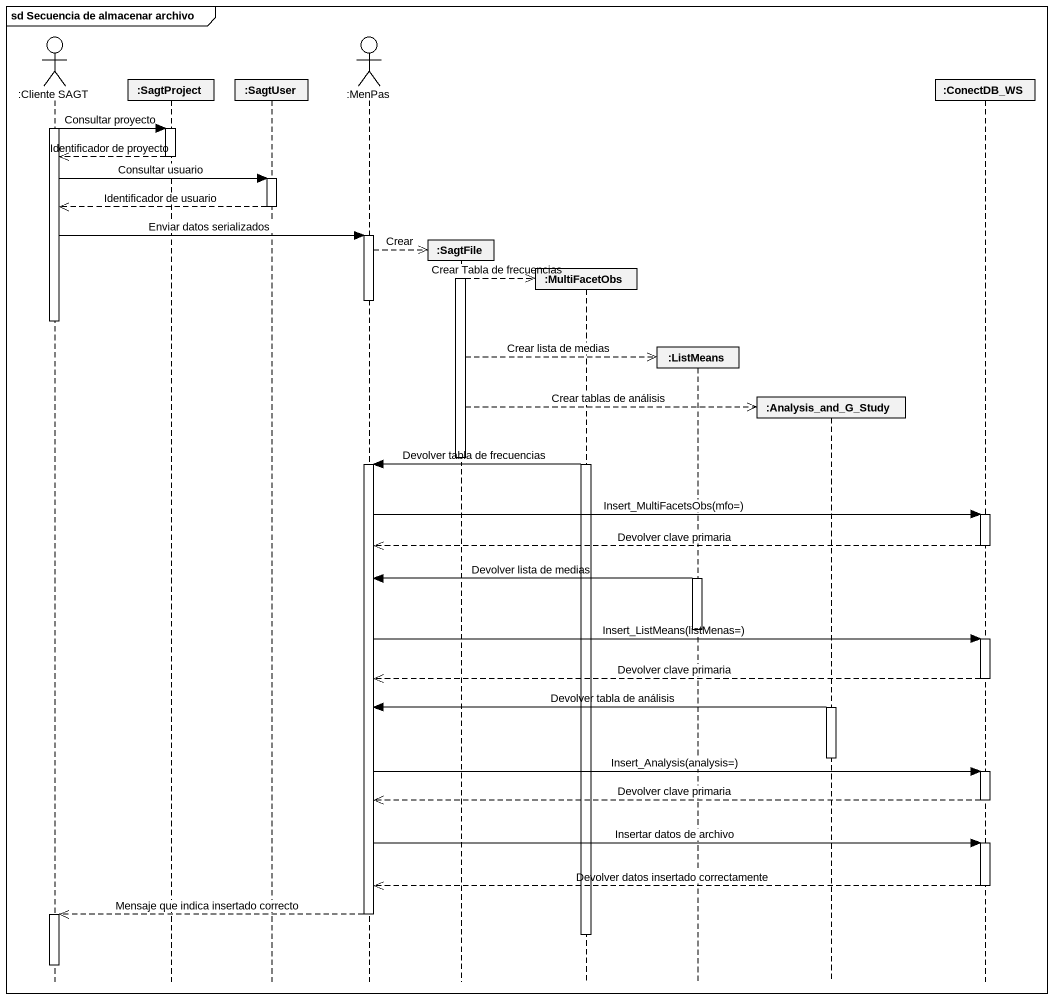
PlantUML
@startuml
mainframe sd Secuencia de almacenar archivo
hide footbox
actor ":Cliente SAGT" as Cliente_SAGT
participant ":SagtProject" as SagtProject
participant ":SagtUser" as SagtUser
actor ":MenPas" as MenPas
participant ":SagtFile" as SagtFile
participant ":MultiFacetObs" as MultiFacetObs
participant ":ListMeans" as ListMeans
participant ":Analysis_and_G_Study" as Analysis_and_G_Study
participant ":ConectDB_WS" as ConectDB_WS

activate Cliente_SAGT
Cliente_SAGT -> SagtProject : Consultar proyecto
activate SagtProject
SagtProject -->> Cliente_SAGT : Identificador de proyecto
deactivate SagtProject
Cliente_SAGT -> SagtUser : Consultar usuario
activate SagtUser
SagtUser -->> Cliente_SAGT : Identificador de usuario
deactivate SagtUser
Cliente_SAGT -> MenPas : Enviar datos serializados
activate MenPas
MenPas -->> SagtFile ** : Crear
activate SagtFile
SagtFile -->> MultiFacetObs ** : Crear Tabla de frecuencias
deactivate MenPas
deactivate Cliente_SAGT
SagtFile -->> ListMeans ** : Crear lista de medias
SagtFile -->> Analysis_and_G_Study ** : Crear tablas de análisis
deactivate SagtFile
activate MultiFacetObs
MultiFacetObs -> MenPas : Devolver tabla de frecuencias
activate MenPas
MenPas -> ConectDB_WS : Insert_MultiFacetsObs(mfo=)
activate ConectDB_WS
ConectDB_WS -->> MenPas : Devolver clave primaria
deactivate ConectDB_WS
activate ListMeans
ListMeans -> MenPas : Devolver lista de medias
deactivate ListMeans
MenPas -> ConectDB_WS : Insert_ListMeans(listMenas=)
activate ConectDB_WS
ConectDB_WS -->> MenPas : Devolver clave primaria
deactivate ConectDB_WS
activate Analysis_and_G_Study
Analysis_and_G_Study -> MenPas : Devolver tabla de análisis
deactivate Analysis_and_G_Study
MenPas -> ConectDB_WS : Insert_Analysis(analysis=)
activate ConectDB_WS
ConectDB_WS -->> MenPas : Devolver clave primaria
deactivate ConectDB_WS
MenPas -> ConectDB_WS : Insertar datos de archivo
activate ConectDB_WS
ConectDB_WS -->> MenPas : Devolver datos insertado correctamente
deactivate ConectDB_WS
MenPas -->> Cliente_SAGT : Mensaje que indica insertado correcto
deactivate MenPas
activate Cliente_SAGT
deactivate MultiFacetObs
deactivate Cliente_SAGT
@enduml
